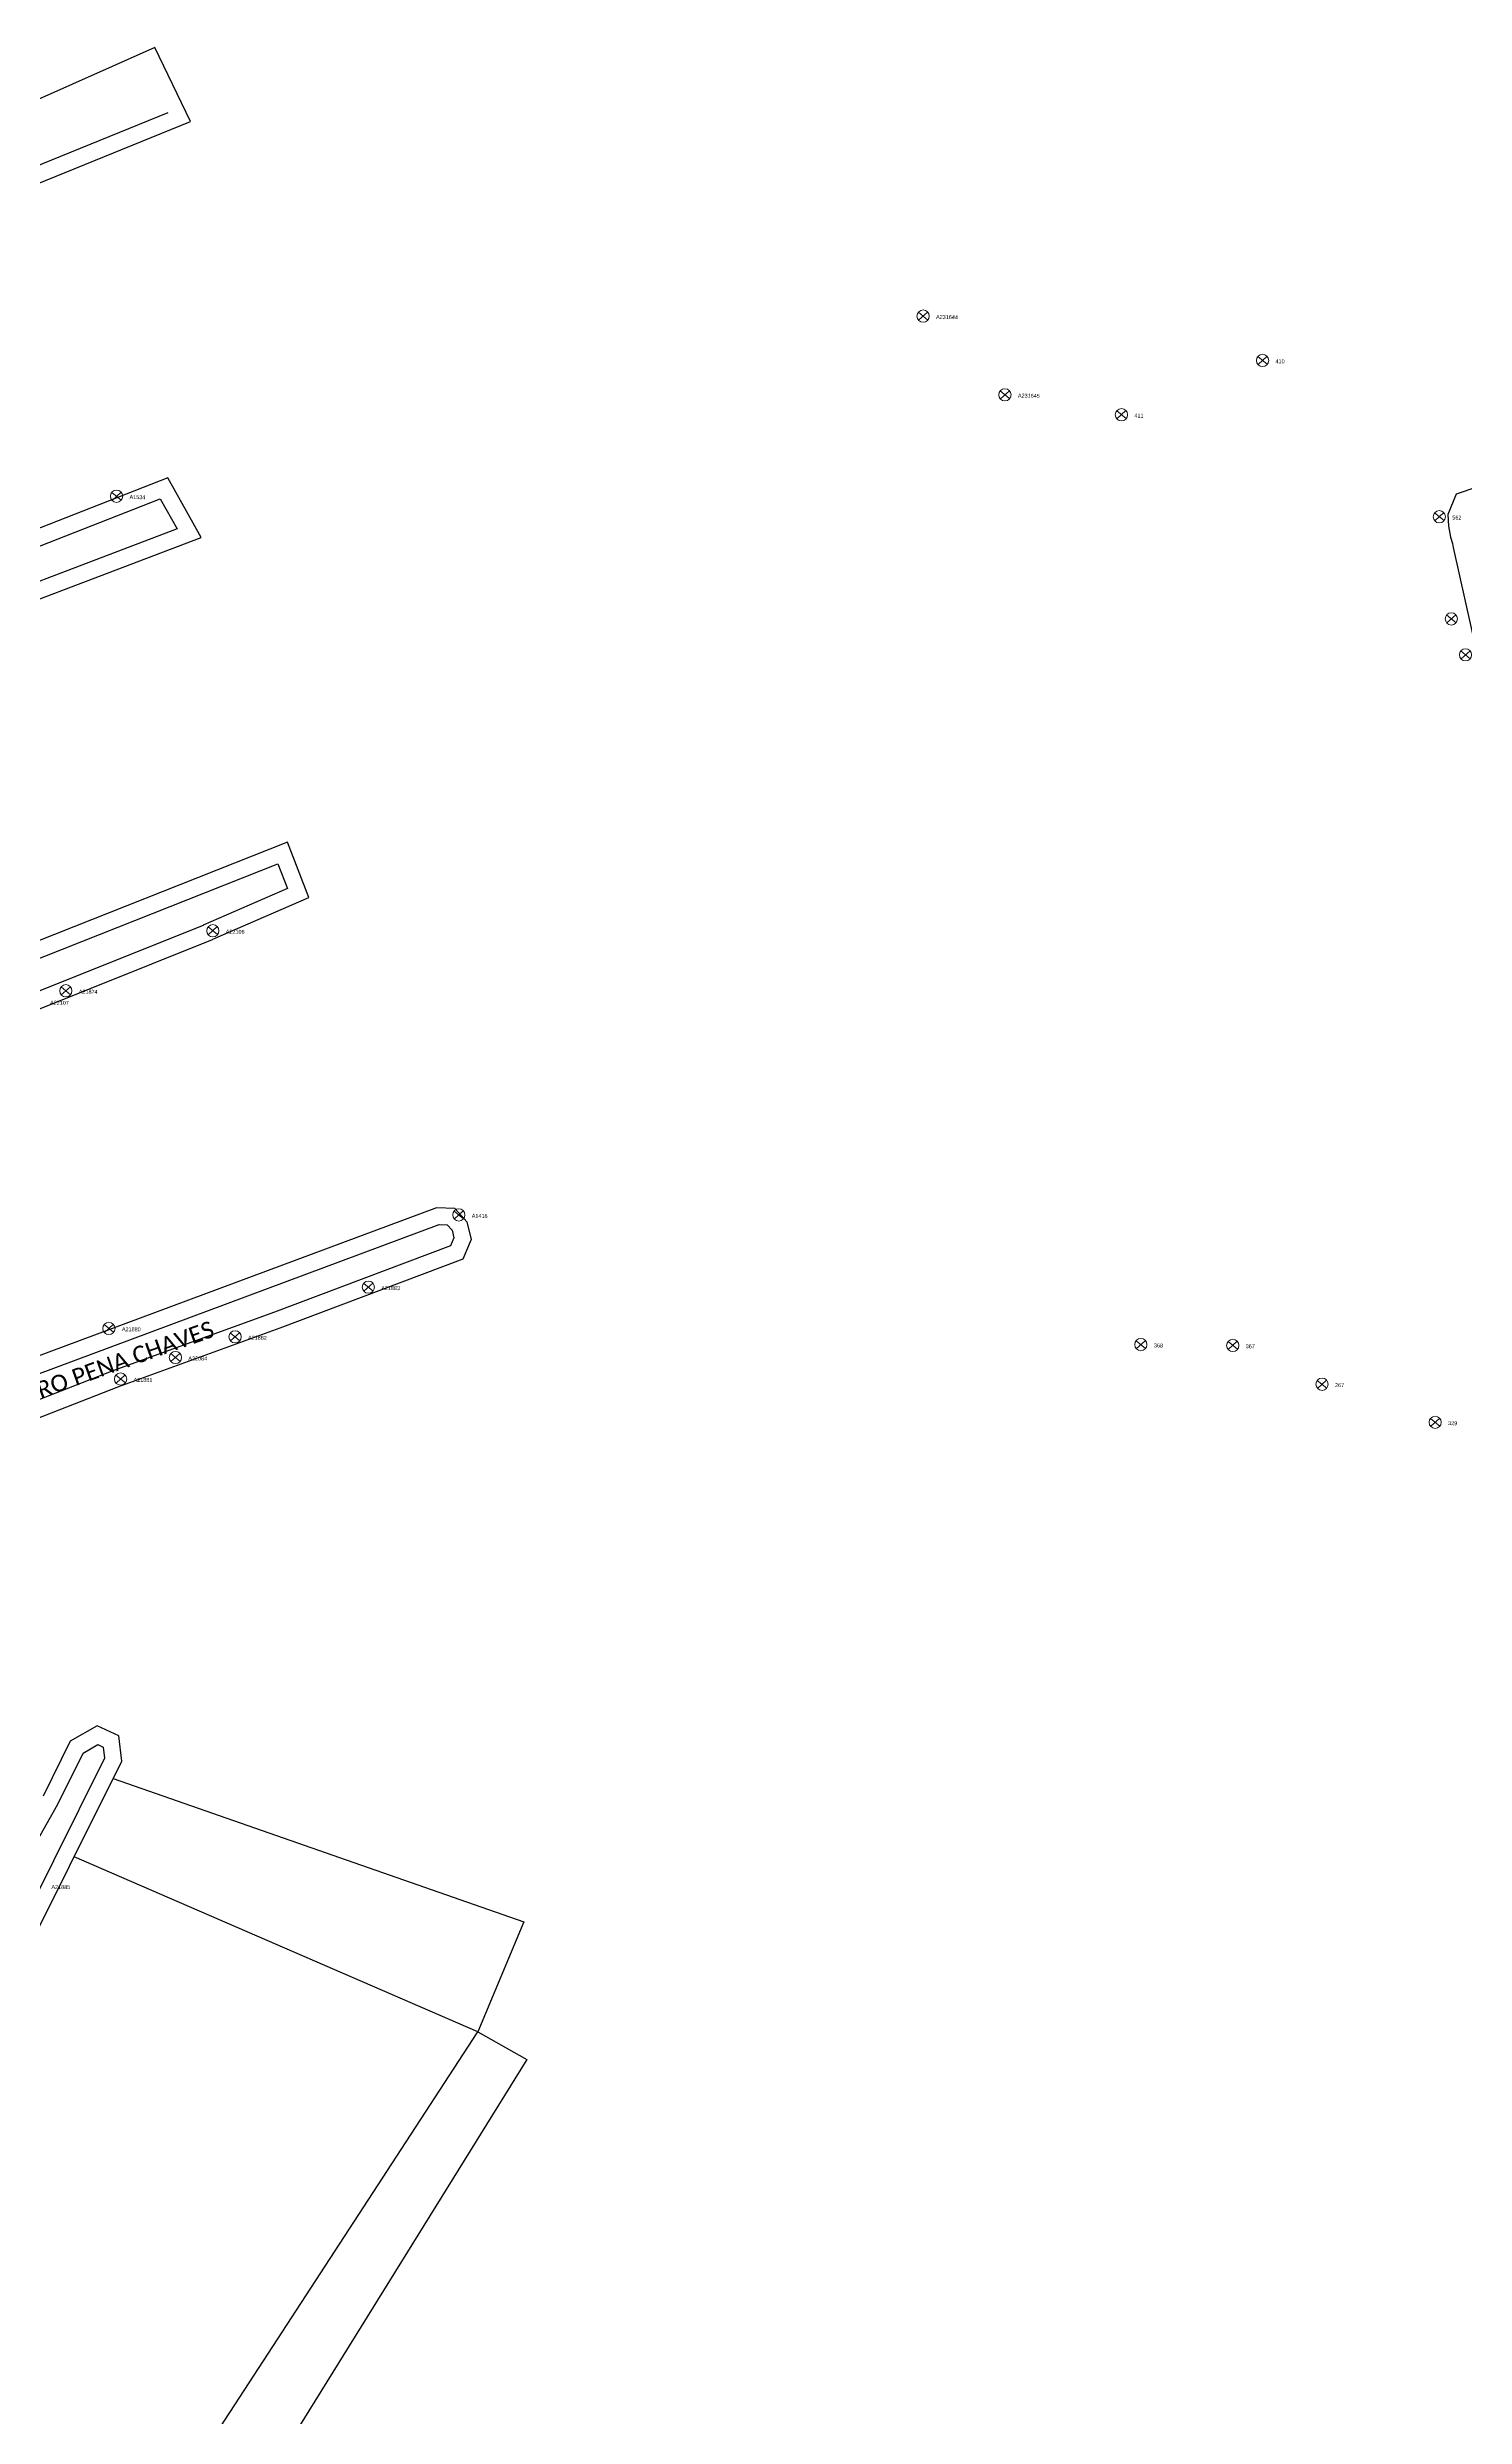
# Model space of a CAD drawing. Header units: millimetres. Extents: x 676447 to 689606, y 7455628 to 7463967.
# Drawn here: x 682338.2 to 682592.5, y 7459433.4 to 7459858.4 of the extents above; entities that cross this region are included whole.
import ezdxf

# ---------------------------------------------------------------- set-up
doc = ezdxf.new("R2010")
doc.units = ezdxf.units.MM
doc.header["$LTSCALE"] = 0.1
doc.header["$MEASUREMENT"] = 0
doc.linetypes.add('PHANTOM2', pattern=[1.25, 0.625, -0.125, 0.125, -0.125, 0.125, -0.125])
doc.layers.add('10.4-Postes', color=1, linetype='Continuous', lineweight=0)
for name, color, linetype in [('LEGENDAS_INFRAESTRUTURAS', 7, 'Continuous'), ('MUB_AGLOMERADO', 7, 'Continuous'), ('MUB_EDIFICACOES', 7, 'Continuous'), ('MUB_MEIOFIO', 7, 'Continuous'), ('MUB_QUADRAS', 7, 'Continuous'), ('MUB_SEGMENTO', 7, 'Continuous'), ('NOS_DE_INFRAESTRUTURA', 7, 'Continuous')]:
    doc.layers.add(name, color=color, linetype=linetype)
doc.styles.add('Legend', font='calibri.ttf')
doc.styles.get("Standard").update_dxf_attribs({"font": 'arial.ttf'})

# ---------------------------------------------------------------- blocks, each defined once
blk = doc.blocks.new('PTPT')
at = {"layer": '10.4-Postes', "color": 1, "linetype": 'PHANTOM2'}
for points in [[(-0.0000079, 0.0000104), (0.0000075, -0.000002)], [(0.000007, 0.0000109), (-0.0000074, -0.0000025)]]:
    blk.add_lwpolyline(points, dxfattribs=at)
at = {"layer": '10.4-Postes', "color": 1}
blk.add_circle((-0.0000002, 0.0000042), 0.00000987, dxfattribs=at)

msp = doc.modelspace()

# ---------------------------------------------------------------- linework, layer by layer
at = {"layer": 'MUB_AGLOMERADO', "linetype": 'Continuous'}
msp.add_lwpolyline([(682346.99, 7459397.39), (682415.42, 7459502.44), (682424.19, 7459497.46), (682357.52, 7459389.96), (682346.99, 7459397.39)], dxfattribs=at)
at = {"layer": 'MUB_EDIFICACOES', "linetype": 'Continuous'}
msp.add_lwpolyline([(682342.97, 7459533.78), (682349.97, 7459547.84), (682423.66, 7459522.16), (682415.42, 7459502.44), (682342.97, 7459533.78)], dxfattribs=at)
at = {"layer": 'MUB_MEIOFIO', "linetype": 'Continuous'}
for points in [[(682359.77, 7459846.69), (682284.93, 7459816.27)], [(682219.14, 7459722.83), (682358.44, 7459777.43), (682361.46, 7459772.04), (682313.37, 7459753.78)], [(682190.03, 7459636.88), (682379.56, 7459711.96), (682381.27, 7459707.51), (682366.14, 7459700.94), (682366.12, 7459700.92), (682301.31, 7459674.97)], [(682325.64, 7459616.42), (682408.47, 7459647.23), (682409.9, 7459647.16), (682410.79, 7459646.21), (682411.13, 7459644.85), (682410.51, 7459643.42), (682378.91, 7459631.5), (682349.95, 7459620.99), (682298.76, 7459601.01)], [(682329.75, 7459525.03), (682340.08, 7459543.27), (682344.59, 7459552.41), (682347.26, 7459553.94), (682348.22, 7459553.49), (682348.44, 7459551.49), (682330.12, 7459514.7)]]:
    msp.add_lwpolyline(points, dxfattribs=at)
at = {"layer": 'MUB_QUADRAS', "linetype": 'Continuous'}
for points in [[(682286.03, 7459813.48), (682363.86, 7459845.12), (682357.44, 7459858.43), (682297.79, 7459831.87)], [(682314.47, 7459750.99), (682365.78, 7459770.47), (682359.78, 7459781.18), (682218.04, 7459725.62)], [(682594.68, 7459779.54), (682590.94, 7459778.25), (682589.47, 7459774.65), (682589.58, 7459772.52), (682589.97, 7459770.57), (682590.32, 7459769.41), (682590.4, 7459768.73), (682600.72, 7459722.7)], [(682302.43, 7459672.19), (682367.8, 7459698.36), (682367.86, 7459698.42), (682385.11, 7459705.9), (682381.26, 7459715.86), (682188.89, 7459639.65)], [(682299.89, 7459598.23), (682351, 7459618.18), (682379.95, 7459628.69), (682412.77, 7459641.07), (682414.28, 7459644.6), (682413.51, 7459647.69), (682411.27, 7459650.1), (682408, 7459650.26), (682324.58, 7459619.23)], [(682332.77, 7459513.29), (682351.52, 7459550.94), (682351.02, 7459555.5), (682347.11, 7459557.31), (682342.3, 7459554.56), (682337.43, 7459544.68)]]:
    msp.add_lwpolyline(points, dxfattribs=at)

# ---------------------------------------------------------------- block references
at = {"layer": 'NOS_DE_INFRAESTRUTURA', "color": 1}
for p, xscale, yscale, zscale, rotation in [((682495.33, 7459809.75), 111319.4907932735, 111319.4907932735, 111319.4907932735, 359.3054424407187), ((682556.24, 7459801.8), 111319.4907932736, 111319.4907932736, 111319.4907932736, 359.3052083552691), ((682510.02, 7459795.63), 111319.4907932736, 111319.4907932736, 111319.4907932736, 359.3053822699338), ((682530.92, 7459792.06), 111319.4907932736, 111319.4907932736, 111319.4907932736, 359.305301670903), ((682350.61, 7459777.43), 111319.4907932736, 111319.4907932736, 111319.4907932736, 359.3059830488044), ((682587.96, 7459773.76), 111319.4907932736, 111319.4907932736, 111319.4907932736, 359.3050791660631), ((682590.11, 7459755.43), 111319.4907932736, 111319.4907932736, 111319.4907932736, 359.3050653968563), ((682592.66, 7459748.98), 111319.4907932735, 111319.4907932735, 111319.4907932735, 359.3050537356453), ((682367.88, 7459699.48), 111319.4907932736, 111319.4907932736, 111319.4907932736, 359.3058936220042), ((682341.51, 7459688.71), 111319.4907932736, 111319.4907932736, 111319.4907932736, 359.3059906377388), ((682412.02, 7459648.5), 111319.4907932736, 111319.4907932736, 111319.4907932736, 359.3057102102035), ((682395.79, 7459635.54), 111319.4907932736, 111319.4907932736, 111319.4907932736, 359.3057680182537), ((682349.24, 7459628.14), 111319.4907932736, 111319.4907932736, 111319.4907932736, 359.3059428275553), ((682371.87, 7459626.63), 111319.4907932736, 111319.4907932736, 111319.4907932736, 359.3058562747557), ((682534.4, 7459625.23), 111319.4907932736, 111319.4907932736, 111319.4907932736, 359.3052376209399), ((682550.89, 7459625.09), 111319.4907932735, 111319.4907932735, 111319.4907932735, 359.305174867523), ((682361.17, 7459622.92), 111319.4907932736, 111319.4907932736, 111319.4907932736, 359.3058958433766), ((682351.34, 7459619.06), 111319.4907932735, 111319.4907932735, 111319.4907932735, 359.3059320608281), ((682566.91, 7459618.12), 111319.4907932736, 111319.4907932736, 111319.4907932736, 359.3051118133628), ((682587.21, 7459611.29), 111319.4907932735, 111319.4907932735, 111319.4907932735, 359.3050325040763)]:
    msp.add_blockref('PTPT', p, dxfattribs=dict(at, xscale=xscale, yscale=yscale, zscale=zscale, rotation=rotation))

# ---------------------------------------------------------------- texts
at = {"layer": 'LEGENDAS_INFRAESTRUTURAS', "color": 1}
for s, rotation, p in [('A231644', 359.3054, (682497.64, 7459809.72)), ('410', 359.3052, (682558.55, 7459801.77)), ('A231645', 359.3054, (682512.33, 7459795.61)), ('411', 359.3053, (682533.23, 7459792.03)), ('A1534', 359.306, (682352.92, 7459777.4)), ('562', 359.3051, (682590.27, 7459773.73)), ('A22106', 359.3059, (682370.19, 7459699.45)), ('A21874', 359.306, (682343.82, 7459688.68)), ('A22107', 359.306, (682338.66, 7459686.7)), ('A1416', 359.3057, (682414.33, 7459648.47)), ('A21883', 359.3058, (682398.1, 7459635.51)), ('A21880', 359.3059, (682351.55, 7459628.12)), ('A21882', 359.3058, (682374.18, 7459626.6)), ('368', 359.3052, (682536.71, 7459625.2)), ('367', 359.3052, (682553.2, 7459625.06)), ('A22084', 359.3059, (682363.48, 7459622.89)), ('A21881', 359.3059, (682353.65, 7459619.03)), ('267', 359.3051, (682569.22, 7459618.09)), ('329', 359.305, (682589.52, 7459611.26)), ('A21885', 359.306, (682338.91, 7459528.06))]:
    msp.add_text(s, height=0.7, rotation=rotation, dxfattribs=at).set_placement(p)
at = {"layer": 'MUB_SEGMENTO', "color": 253, "style": 'Legend'}
msp.add_text('RUA ENGENHEIRO PENA CHAVES', height=3, rotation=19.6294, dxfattribs=at).set_placement((682309.42, 7459606.2))

doc.saveas('drawing.dxf')
